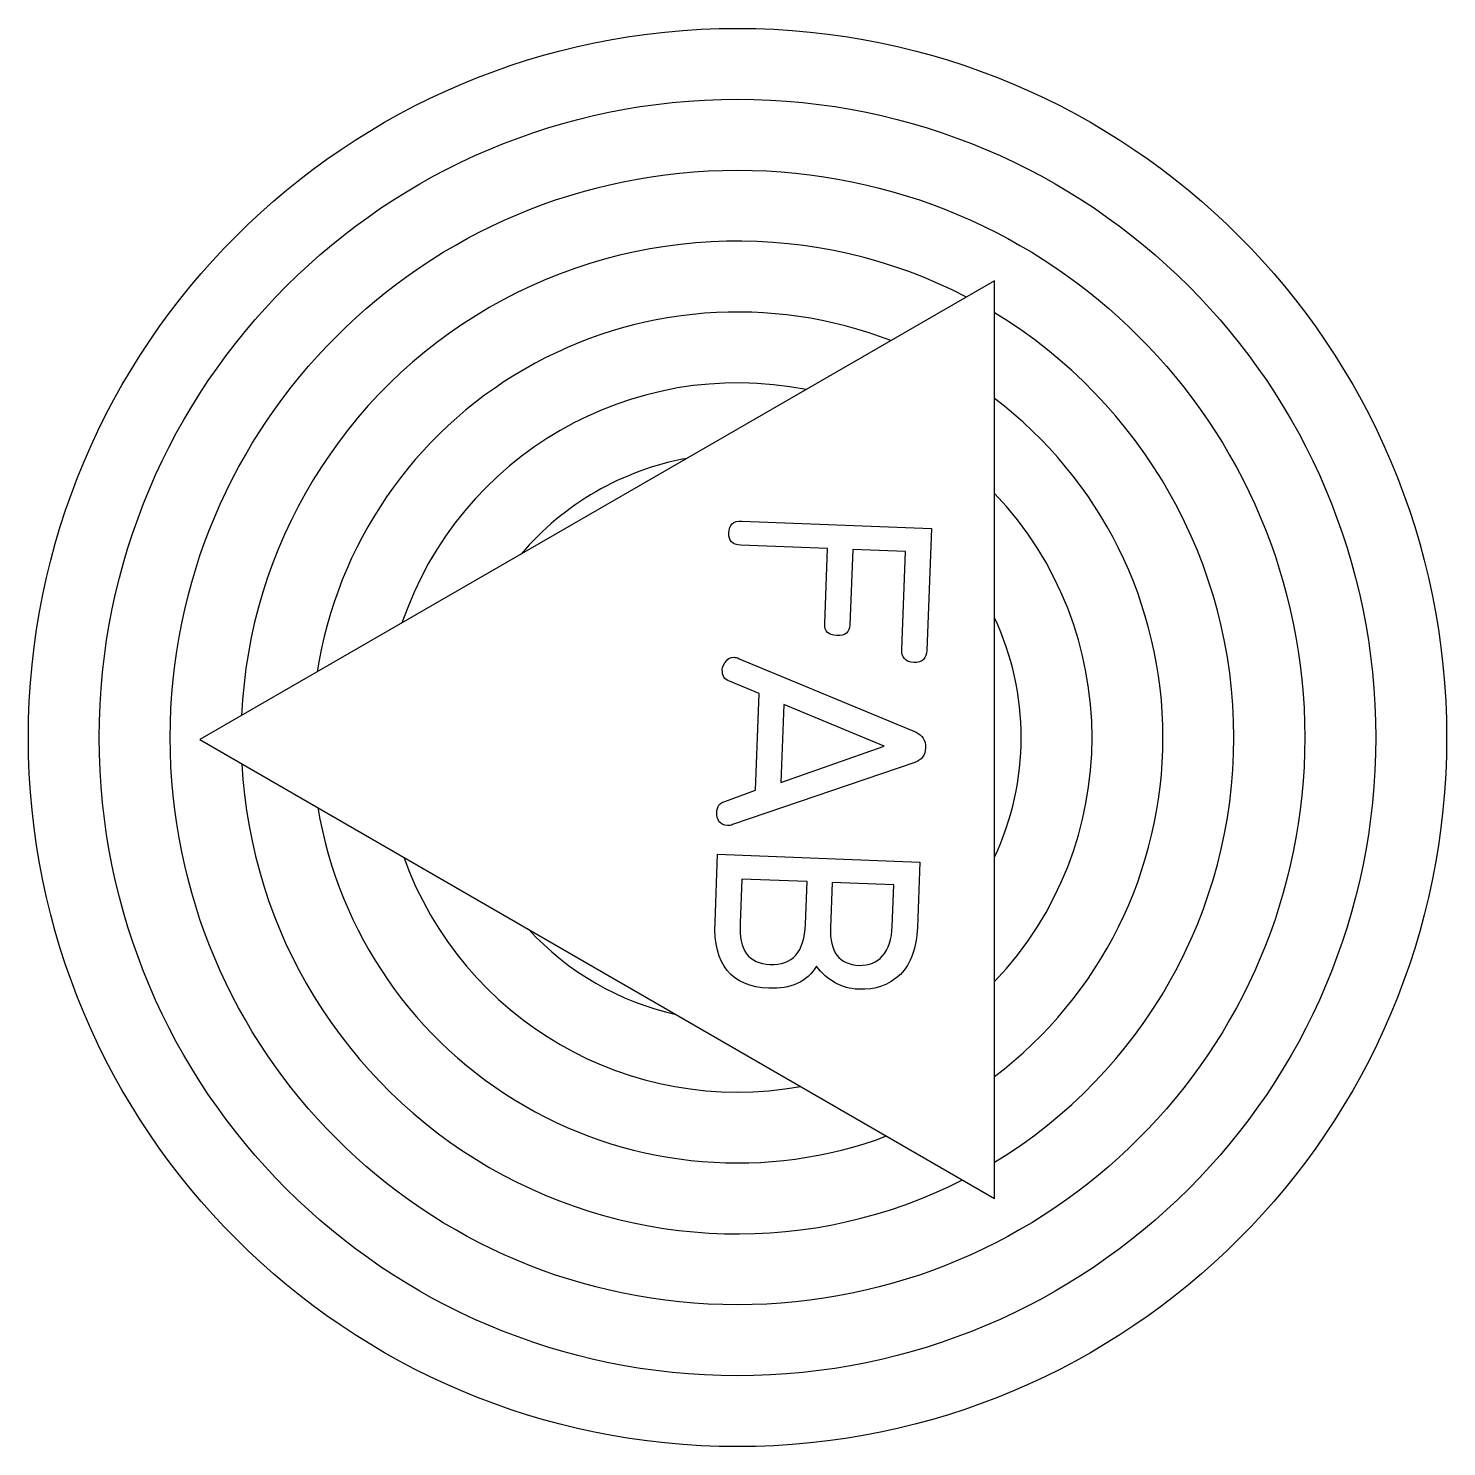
# Model space of a CAD drawing. Header units: millimetres. Extents: x -10 to 10, y -10 to 10.
import ezdxf

# ---------------------------------------------------------------- set-up
doc = ezdxf.new("R2010")
doc.units = ezdxf.units.MM
doc.header["$MEASUREMENT"] = 0
doc.layers.add('Default', color=18, linetype='Continuous', true_color=0x000000)

msp = doc.modelspace()

# ---------------------------------------------------------------- linework, layer by layer
at = {"layer": 'Default'}
for points in [[(3.626, 6.441), (-7.581, -0.029), (3.626, -6.499)], [(0.611, -0.633), (2.068, -0.122), (0.654, 0.465)]]:
    msp.add_lwpolyline(points, close=True, dxfattribs=at)
for points in [[(0.062, 3.051), (2.737, 2.947), (2.67, 1.229)], [(1.23, 1.604), (1.271, 2.667), (0.049, 2.714)], [(2.316, 1.242), (2.37, 2.624), (1.626, 2.653), (1.584, 1.59)], [(0.022, 1.11), (2.519, 0.073)], [(-0.18, -0.904), (0.252, -0.744), (0.305, 0.62), (-0.114, 0.796)], [(2.502, -0.352), (-0.069, -1.228)], [(-0.317, -2.602), (-0.28, -1.645), (2.572, -1.756), (2.536, -2.678)], [(0.959, -2.634), (0.982, -2.032), (0.061, -1.996), (0.037, -2.616)], [(2.182, -2.664), (2.204, -2.079), (1.336, -2.045), (1.312, -2.683)]]:
    msp.add_lwpolyline(points, dxfattribs=at)
for radius in [10, 9, 8]:
    msp.add_circle((0, 0), radius, dxfattribs=at)
for radius, start, end in [(7, 62.5405, 177.4595), (6, 68.8693, 171.1307), (7, 301.1945, 58.8055), (5, 78.8557, 161.1443), (6, 307.1762, 52.8238), (4, 100.2741, 139.7259), (5, 316.479, 43.521), (4, 335.0129, 24.9871), (7, 183.0273, 296.9727), (6, 189.4851, 290.5149), (5, 199.7341, 280.2659), (4, 222.519, 257.481)]:
    msp.add_arc((0, 0), radius, start, end, dxfattribs=at)
for points in [[(-0.122, 2.881), (-0.117, 3.005), (-0.062, 3.056), (0.062, 3.051)], [(0.049, 2.714), (-0.075, 2.719), (-0.126, 2.774), (-0.122, 2.881)], [(1.401, 1.438), (1.277, 1.442), (1.226, 1.498), (1.23, 1.604)], [(1.584, 1.59), (1.58, 1.484), (1.525, 1.433), (1.401, 1.438)], [(2.486, 1.058), (2.362, 1.063), (2.312, 1.136), (2.316, 1.242)], [(2.67, 1.229), (2.666, 1.122), (2.61, 1.054), (2.486, 1.058)], [(-0.214, 0.96), (-0.213, 0.995), (-0.193, 1.048), (-0.156, 1.082)], [(-0.156, 1.082), (-0.137, 1.117), (-0.101, 1.133), (-0.048, 1.131)], [(-0.048, 1.131), (-0.03, 1.13), (0.005, 1.129), (0.022, 1.11)], [(-0.114, 0.796), (-0.184, 0.817), (-0.218, 0.871), (-0.214, 0.96)], [(2.519, 0.073), (2.606, 0.034), (2.656, -0.039), (2.652, -0.145)], [(2.652, -0.145), (2.648, -0.251), (2.592, -0.32), (2.502, -0.352)], [(-0.293, -1.059), (-0.289, -0.971), (-0.252, -0.919), (-0.18, -0.904)], [(-0.262, -1.185), (-0.279, -1.149), (-0.295, -1.113), (-0.293, -1.059)], [(-0.14, -1.243), (-0.193, -1.241), (-0.228, -1.222), (-0.262, -1.185)], [(-0.069, -1.228), (-0.087, -1.245), (-0.123, -1.243), (-0.14, -1.243)], [(0.444, -3.536), (-0.087, -3.516), (-0.341, -3.204), (-0.317, -2.602)], [(0.037, -2.616), (0.022, -3.005), (0.156, -3.188), (0.458, -3.2)], [(0.458, -3.2), (0.776, -3.212), (0.943, -3.024), (0.959, -2.634)], [(1.312, -2.683), (1.298, -3.02), (1.433, -3.202), (1.717, -3.213)], [(2.041, -3.084), (2.134, -2.981), (2.175, -2.841), (2.182, -2.664)], [(2.536, -2.678), (2.525, -2.961), (2.445, -3.188), (2.297, -3.342)], [(1.717, -3.213), (1.858, -3.219), (1.967, -3.17), (2.041, -3.084)], [(1.113, -3.225), (0.98, -3.451), (0.746, -3.548), (0.444, -3.536)], [(1.704, -3.55), (1.473, -3.541), (1.265, -3.426), (1.113, -3.225)], [(2.297, -3.342), (2.131, -3.496), (1.952, -3.56), (1.704, -3.55)]]:
    msp.add_open_spline(points, degree=3, dxfattribs=at)

doc.saveas('drawing.dxf')
